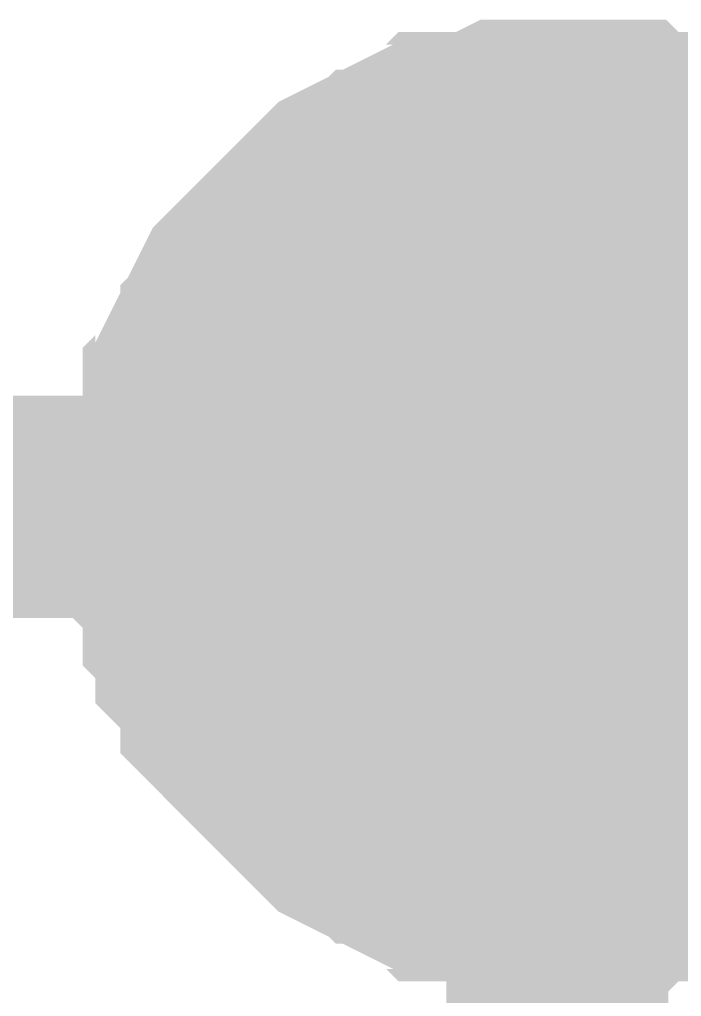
# Model space of a CAD drawing. Header units: inches. Extents: x 0 to 9.5, y -0.01 to 7.51.
# Drawn here: x 7.8706 to 7.9057, y 2.7738 to 2.8257 of the extents above; entities that cross this region are included whole.
import ezdxf

# ---------------------------------------------------------------- set-up
doc = ezdxf.new("R2010")
doc.units = ezdxf.units.IN
doc.header["$MEASUREMENT"] = 0
doc.layers.add('Sheet', color=255, linetype='Continuous')

msp = doc.modelspace()

# ---------------------------------------------------------------- linework, layer by layer
at = {"layer": 'Sheet'}
for points in [[(7.879169, 2.799849, 0.0118, 0.0118, 0), (7.879169, 2.800515, 0.0118, 0.0118, 0), (7.879169, 2.801847, 0.0118, 0.0118, 0), (7.879169, 2.802512, 0.0118, 0.0118, 0), (7.879835, 2.803844, 0.0118, 0.0118, 0), (7.879835, 2.80451, 0.0118, 0.0118, 0), (7.879835, 2.805842, 0.0118, 0.0118, 0), (7.8805, 2.806507, 0.0118, 0.0118, 0), (7.8805, 2.807173, 0.0118, 0.0118, 0), (7.881166, 2.808505, 0.0118, 0.0118, 0), (7.881832, 2.809171, 0.0118, 0.0118, 0), (7.881832, 2.809837, 0.0118, 0.0118, 0), (7.882497, 2.811168, 0.0118, 0.0118, 0), (7.883163, 2.811834, 0.0118, 0.0118, 0), (7.883828, 2.8125, 0.0118, 0.0118, 0), (7.884494, 2.813166, 0.0118, 0.0118, 0), (7.88516, 2.813832, 0.0118, 0.0118, 0), (7.885825, 2.814498, 0.0118, 0.0118, 0), (7.886491, 2.815163, 0.0118, 0.0118, 0), (7.887157, 2.815829, 0.0118, 0.0118, 0), (7.887822, 2.816495, 0.0118, 0.0118, 0), (7.889154, 2.817161, 0.0118, 0.0118, 0), (7.889819, 2.817161, 0.0118, 0.0118, 0), (7.890485, 2.817827, 0.0118, 0.0118, 0), (7.891816, 2.818493, 0.0118, 0.0118, 0), (7.892482, 2.818493, 0.0118, 0.0118, 0), (7.893147, 2.819158, 0.0118, 0.0118, 0), (7.894479, 2.819158, 0.0118, 0.0118, 0), (7.895144, 2.819158, 0.0118, 0.0118, 0), (7.896476, 2.819824, 0.0118, 0.0118, 0), (7.897141, 2.819824, 0.0118, 0.0118, 0), (7.898473, 2.819824, 0.0118, 0.0118, 0), (7.899138, 2.819824, 0.0118, 0.0118, 0)], [(7.879169, 2.799849, 0.0118, 0.0118, 0), (7.879169, 2.800515, 0.0118, 0.0118, 0), (7.879169, 2.801847, 0.0118, 0.0118, 0), (7.879169, 2.802512, 0.0118, 0.0118, 0), (7.879835, 2.803844, 0.0118, 0.0118, 0), (7.879835, 2.80451, 0.0118, 0.0118, 0), (7.879835, 2.805842, 0.0118, 0.0118, 0), (7.8805, 2.806507, 0.0118, 0.0118, 0), (7.8805, 2.807173, 0.0118, 0.0118, 0), (7.881166, 2.808505, 0.0118, 0.0118, 0), (7.881832, 2.809171, 0.0118, 0.0118, 0), (7.881832, 2.809837, 0.0118, 0.0118, 0), (7.882497, 2.811168, 0.0118, 0.0118, 0), (7.883163, 2.811834, 0.0118, 0.0118, 0), (7.883828, 2.8125, 0.0118, 0.0118, 0), (7.884494, 2.813166, 0.0118, 0.0118, 0), (7.88516, 2.813832, 0.0118, 0.0118, 0), (7.885825, 2.814498, 0.0118, 0.0118, 0), (7.886491, 2.815163, 0.0118, 0.0118, 0), (7.887157, 2.815829, 0.0118, 0.0118, 0), (7.887822, 2.816495, 0.0118, 0.0118, 0), (7.889154, 2.817161, 0.0118, 0.0118, 0), (7.889819, 2.817161, 0.0118, 0.0118, 0), (7.890485, 2.817827, 0.0118, 0.0118, 0), (7.891816, 2.818493, 0.0118, 0.0118, 0), (7.892482, 2.818493, 0.0118, 0.0118, 0), (7.893147, 2.819158, 0.0118, 0.0118, 0), (7.894479, 2.819158, 0.0118, 0.0118, 0), (7.895144, 2.819158, 0.0118, 0.0118, 0), (7.896476, 2.819824, 0.0118, 0.0118, 0), (7.897141, 2.819824, 0.0118, 0.0118, 0), (7.898473, 2.819824, 0.0118, 0.0118, 0), (7.899138, 2.819824, 0.0118, 0.0118, 0)], [(7.879169, 2.799849, 0.0118, 0.0118, 0), (7.879169, 2.800515, 0.0118, 0.0118, 0), (7.879169, 2.801847, 0.0118, 0.0118, 0), (7.879169, 2.802512, 0.0118, 0.0118, 0), (7.879835, 2.803844, 0.0118, 0.0118, 0), (7.879835, 2.80451, 0.0118, 0.0118, 0), (7.879835, 2.805842, 0.0118, 0.0118, 0), (7.8805, 2.806507, 0.0118, 0.0118, 0), (7.8805, 2.807173, 0.0118, 0.0118, 0), (7.881166, 2.808505, 0.0118, 0.0118, 0), (7.881832, 2.809171, 0.0118, 0.0118, 0), (7.881832, 2.809837, 0.0118, 0.0118, 0), (7.882497, 2.811168, 0.0118, 0.0118, 0), (7.883163, 2.811834, 0.0118, 0.0118, 0), (7.883828, 2.8125, 0.0118, 0.0118, 0), (7.884494, 2.813166, 0.0118, 0.0118, 0), (7.88516, 2.813832, 0.0118, 0.0118, 0), (7.885825, 2.814498, 0.0118, 0.0118, 0), (7.886491, 2.815163, 0.0118, 0.0118, 0), (7.887157, 2.815829, 0.0118, 0.0118, 0), (7.887822, 2.816495, 0.0118, 0.0118, 0), (7.889154, 2.817161, 0.0118, 0.0118, 0), (7.889819, 2.817161, 0.0118, 0.0118, 0), (7.890485, 2.817827, 0.0118, 0.0118, 0), (7.891816, 2.818493, 0.0118, 0.0118, 0), (7.892482, 2.818493, 0.0118, 0.0118, 0), (7.893147, 2.819158, 0.0118, 0.0118, 0), (7.894479, 2.819158, 0.0118, 0.0118, 0), (7.895144, 2.819158, 0.0118, 0.0118, 0), (7.896476, 2.819824, 0.0118, 0.0118, 0), (7.897141, 2.819824, 0.0118, 0.0118, 0), (7.898473, 2.819824, 0.0118, 0.0118, 0), (7.899138, 2.819824, 0.0118, 0.0118, 0)], [(7.879169, 2.799849, 0.0118, 0.0118, 0), (7.879169, 2.800515, 0.0118, 0.0118, 0), (7.879169, 2.801847, 0.0118, 0.0118, 0), (7.879169, 2.802512, 0.0118, 0.0118, 0), (7.879835, 2.803844, 0.0118, 0.0118, 0), (7.879835, 2.80451, 0.0118, 0.0118, 0), (7.879835, 2.805842, 0.0118, 0.0118, 0), (7.8805, 2.806507, 0.0118, 0.0118, 0), (7.8805, 2.807173, 0.0118, 0.0118, 0), (7.881166, 2.808505, 0.0118, 0.0118, 0), (7.881832, 2.809171, 0.0118, 0.0118, 0), (7.881832, 2.809837, 0.0118, 0.0118, 0), (7.882497, 2.811168, 0.0118, 0.0118, 0), (7.883163, 2.811834, 0.0118, 0.0118, 0), (7.883828, 2.8125, 0.0118, 0.0118, 0), (7.884494, 2.813166, 0.0118, 0.0118, 0), (7.88516, 2.813832, 0.0118, 0.0118, 0), (7.885825, 2.814498, 0.0118, 0.0118, 0), (7.886491, 2.815163, 0.0118, 0.0118, 0), (7.887157, 2.815829, 0.0118, 0.0118, 0), (7.887822, 2.816495, 0.0118, 0.0118, 0), (7.889154, 2.817161, 0.0118, 0.0118, 0), (7.889819, 2.817161, 0.0118, 0.0118, 0), (7.890485, 2.817827, 0.0118, 0.0118, 0), (7.891816, 2.818493, 0.0118, 0.0118, 0), (7.892482, 2.818493, 0.0118, 0.0118, 0), (7.893147, 2.819158, 0.0118, 0.0118, 0), (7.894479, 2.819158, 0.0118, 0.0118, 0), (7.895144, 2.819158, 0.0118, 0.0118, 0), (7.896476, 2.819824, 0.0118, 0.0118, 0), (7.897141, 2.819824, 0.0118, 0.0118, 0), (7.898473, 2.819824, 0.0118, 0.0118, 0), (7.899138, 2.819824, 0.0118, 0.0118, 0)], [(7.899138, 2.819824, 0.0118, 0.0118, 0), (7.899138, 2.819824, 0.0118, 0.0118, 0)], [(7.899138, 2.819824, 0.0118, 0.0118, 0), (7.900469, 2.819824, 0.0118, 0.0118, 0), (7.901135, 2.819824, 0.0118, 0.0118, 0), (7.902466, 2.819824, 0.0118, 0.0118, 0), (7.903132, 2.819158, 0.0118, 0.0118, 0), (7.904463, 2.819158, 0.0118, 0.0118, 0), (7.905129, 2.819158, 0.0118, 0.0118, 0), (7.905795, 2.818493, 0.0118, 0.0118, 0), (7.907126, 2.818493, 0.0118, 0.0118, 0), (7.907791, 2.817827, 0.0118, 0.0118, 0), (7.908457, 2.817161, 0.0118, 0.0118, 0), (7.909788, 2.817161, 0.0118, 0.0118, 0), (7.910454, 2.816495, 0.0118, 0.0118, 0), (7.91112, 2.815829, 0.0118, 0.0118, 0), (7.911785, 2.815163, 0.0118, 0.0118, 0)], [(7.899138, 2.819824, 0.0118, 0.0118, 0), (7.899138, 2.819824, 0.0118, 0.0118, 0)], [(7.899138, 2.819824, 0.0118, 0.0118, 0), (7.900469, 2.819824, 0.0118, 0.0118, 0), (7.901135, 2.819824, 0.0118, 0.0118, 0), (7.902466, 2.819824, 0.0118, 0.0118, 0), (7.903132, 2.819158, 0.0118, 0.0118, 0), (7.904463, 2.819158, 0.0118, 0.0118, 0), (7.905129, 2.819158, 0.0118, 0.0118, 0), (7.905795, 2.818493, 0.0118, 0.0118, 0), (7.907126, 2.818493, 0.0118, 0.0118, 0), (7.907791, 2.817827, 0.0118, 0.0118, 0), (7.908457, 2.817161, 0.0118, 0.0118, 0), (7.909788, 2.817161, 0.0118, 0.0118, 0), (7.910454, 2.816495, 0.0118, 0.0118, 0), (7.91112, 2.815829, 0.0118, 0.0118, 0), (7.911785, 2.815163, 0.0118, 0.0118, 0)], [(7.899138, 2.819824, 0.0118, 0.0118, 0), (7.899138, 2.819824, 0.0118, 0.0118, 0)], [(7.899138, 2.819824, 0.0118, 0.0118, 0), (7.900469, 2.819824, 0.0118, 0.0118, 0), (7.901135, 2.819824, 0.0118, 0.0118, 0), (7.902466, 2.819824, 0.0118, 0.0118, 0), (7.903132, 2.819158, 0.0118, 0.0118, 0), (7.904463, 2.819158, 0.0118, 0.0118, 0), (7.905129, 2.819158, 0.0118, 0.0118, 0), (7.905795, 2.818493, 0.0118, 0.0118, 0), (7.907126, 2.818493, 0.0118, 0.0118, 0), (7.907791, 2.817827, 0.0118, 0.0118, 0), (7.908457, 2.817161, 0.0118, 0.0118, 0), (7.909788, 2.817161, 0.0118, 0.0118, 0), (7.910454, 2.816495, 0.0118, 0.0118, 0), (7.91112, 2.815829, 0.0118, 0.0118, 0), (7.911785, 2.815163, 0.0118, 0.0118, 0)], [(7.899138, 2.819824, 0.0118, 0.0118, 0), (7.899138, 2.819824, 0.0118, 0.0118, 0)], [(7.899138, 2.819824, 0.0118, 0.0118, 0), (7.900469, 2.819824, 0.0118, 0.0118, 0), (7.901135, 2.819824, 0.0118, 0.0118, 0), (7.902466, 2.819824, 0.0118, 0.0118, 0), (7.903132, 2.819158, 0.0118, 0.0118, 0), (7.904463, 2.819158, 0.0118, 0.0118, 0), (7.905129, 2.819158, 0.0118, 0.0118, 0), (7.905795, 2.818493, 0.0118, 0.0118, 0), (7.907126, 2.818493, 0.0118, 0.0118, 0), (7.907791, 2.817827, 0.0118, 0.0118, 0), (7.908457, 2.817161, 0.0118, 0.0118, 0), (7.909788, 2.817161, 0.0118, 0.0118, 0), (7.910454, 2.816495, 0.0118, 0.0118, 0), (7.91112, 2.815829, 0.0118, 0.0118, 0), (7.911785, 2.815163, 0.0118, 0.0118, 0)], [(7.879169, 2.799849, 0.0039, 0.0039, 0), (7.879169, 2.800515, 0.0039, 0.0039, 0), (7.879169, 2.801847, 0.0039, 0.0039, 0), (7.879169, 2.802512, 0.0039, 0.0039, 0), (7.879835, 2.803844, 0.0039, 0.0039, 0), (7.879835, 2.80451, 0.0039, 0.0039, 0), (7.879835, 2.805842, 0.0039, 0.0039, 0), (7.8805, 2.806507, 0.0039, 0.0039, 0), (7.8805, 2.807173, 0.0039, 0.0039, 0), (7.881166, 2.808505, 0.0039, 0.0039, 0), (7.881832, 2.809171, 0.0039, 0.0039, 0), (7.881832, 2.809837, 0.0039, 0.0039, 0), (7.882497, 2.811168, 0.0039, 0.0039, 0), (7.883163, 2.811834, 0.0039, 0.0039, 0), (7.883828, 2.8125, 0.0039, 0.0039, 0), (7.884494, 2.813166, 0.0039, 0.0039, 0), (7.88516, 2.813832, 0.0039, 0.0039, 0), (7.885825, 2.814498, 0.0039, 0.0039, 0), (7.886491, 2.815163, 0.0039, 0.0039, 0), (7.887157, 2.815829, 0.0039, 0.0039, 0), (7.887822, 2.816495, 0.0039, 0.0039, 0), (7.889154, 2.817161, 0.0039, 0.0039, 0), (7.889819, 2.817161, 0.0039, 0.0039, 0), (7.890485, 2.817827, 0.0039, 0.0039, 0), (7.891816, 2.818493, 0.0039, 0.0039, 0), (7.892482, 2.818493, 0.0039, 0.0039, 0), (7.893147, 2.819158, 0.0039, 0.0039, 0), (7.894479, 2.819158, 0.0039, 0.0039, 0), (7.895144, 2.819158, 0.0039, 0.0039, 0), (7.896476, 2.819824, 0.0039, 0.0039, 0), (7.897141, 2.819824, 0.0039, 0.0039, 0), (7.898473, 2.819824, 0.0039, 0.0039, 0), (7.899138, 2.819824, 0.0039, 0.0039, 0)], [(7.879169, 2.799849, 0.0039, 0.0039, 0), (7.879169, 2.800515, 0.0039, 0.0039, 0), (7.879169, 2.801847, 0.0039, 0.0039, 0), (7.879169, 2.802512, 0.0039, 0.0039, 0), (7.879835, 2.803844, 0.0039, 0.0039, 0), (7.879835, 2.80451, 0.0039, 0.0039, 0), (7.879835, 2.805842, 0.0039, 0.0039, 0), (7.8805, 2.806507, 0.0039, 0.0039, 0), (7.8805, 2.807173, 0.0039, 0.0039, 0), (7.881166, 2.808505, 0.0039, 0.0039, 0), (7.881832, 2.809171, 0.0039, 0.0039, 0), (7.881832, 2.809837, 0.0039, 0.0039, 0), (7.882497, 2.811168, 0.0039, 0.0039, 0), (7.883163, 2.811834, 0.0039, 0.0039, 0), (7.883828, 2.8125, 0.0039, 0.0039, 0), (7.884494, 2.813166, 0.0039, 0.0039, 0), (7.88516, 2.813832, 0.0039, 0.0039, 0), (7.885825, 2.814498, 0.0039, 0.0039, 0), (7.886491, 2.815163, 0.0039, 0.0039, 0), (7.887157, 2.815829, 0.0039, 0.0039, 0), (7.887822, 2.816495, 0.0039, 0.0039, 0), (7.889154, 2.817161, 0.0039, 0.0039, 0), (7.889819, 2.817161, 0.0039, 0.0039, 0), (7.890485, 2.817827, 0.0039, 0.0039, 0), (7.891816, 2.818493, 0.0039, 0.0039, 0), (7.892482, 2.818493, 0.0039, 0.0039, 0), (7.893147, 2.819158, 0.0039, 0.0039, 0), (7.894479, 2.819158, 0.0039, 0.0039, 0), (7.895144, 2.819158, 0.0039, 0.0039, 0), (7.896476, 2.819824, 0.0039, 0.0039, 0), (7.897141, 2.819824, 0.0039, 0.0039, 0), (7.898473, 2.819824, 0.0039, 0.0039, 0), (7.899138, 2.819824, 0.0039, 0.0039, 0)], [(7.879169, 2.799849, 0.0039, 0.0039, 0), (7.879169, 2.800515, 0.0039, 0.0039, 0), (7.879169, 2.801847, 0.0039, 0.0039, 0), (7.879169, 2.802512, 0.0039, 0.0039, 0), (7.879835, 2.803844, 0.0039, 0.0039, 0), (7.879835, 2.80451, 0.0039, 0.0039, 0), (7.879835, 2.805842, 0.0039, 0.0039, 0), (7.8805, 2.806507, 0.0039, 0.0039, 0), (7.8805, 2.807173, 0.0039, 0.0039, 0), (7.881166, 2.808505, 0.0039, 0.0039, 0), (7.881832, 2.809171, 0.0039, 0.0039, 0), (7.881832, 2.809837, 0.0039, 0.0039, 0), (7.882497, 2.811168, 0.0039, 0.0039, 0), (7.883163, 2.811834, 0.0039, 0.0039, 0), (7.883828, 2.8125, 0.0039, 0.0039, 0), (7.884494, 2.813166, 0.0039, 0.0039, 0), (7.88516, 2.813832, 0.0039, 0.0039, 0), (7.885825, 2.814498, 0.0039, 0.0039, 0), (7.886491, 2.815163, 0.0039, 0.0039, 0), (7.887157, 2.815829, 0.0039, 0.0039, 0), (7.887822, 2.816495, 0.0039, 0.0039, 0), (7.889154, 2.817161, 0.0039, 0.0039, 0), (7.889819, 2.817161, 0.0039, 0.0039, 0), (7.890485, 2.817827, 0.0039, 0.0039, 0), (7.891816, 2.818493, 0.0039, 0.0039, 0), (7.892482, 2.818493, 0.0039, 0.0039, 0), (7.893147, 2.819158, 0.0039, 0.0039, 0), (7.894479, 2.819158, 0.0039, 0.0039, 0), (7.895144, 2.819158, 0.0039, 0.0039, 0), (7.896476, 2.819824, 0.0039, 0.0039, 0), (7.897141, 2.819824, 0.0039, 0.0039, 0), (7.898473, 2.819824, 0.0039, 0.0039, 0), (7.899138, 2.819824, 0.0039, 0.0039, 0)], [(7.879169, 2.799849, 0.0039, 0.0039, 0), (7.879169, 2.800515, 0.0039, 0.0039, 0), (7.879169, 2.801847, 0.0039, 0.0039, 0), (7.879169, 2.802512, 0.0039, 0.0039, 0), (7.879835, 2.803844, 0.0039, 0.0039, 0), (7.879835, 2.80451, 0.0039, 0.0039, 0), (7.879835, 2.805842, 0.0039, 0.0039, 0), (7.8805, 2.806507, 0.0039, 0.0039, 0), (7.8805, 2.807173, 0.0039, 0.0039, 0), (7.881166, 2.808505, 0.0039, 0.0039, 0), (7.881832, 2.809171, 0.0039, 0.0039, 0), (7.881832, 2.809837, 0.0039, 0.0039, 0), (7.882497, 2.811168, 0.0039, 0.0039, 0), (7.883163, 2.811834, 0.0039, 0.0039, 0), (7.883828, 2.8125, 0.0039, 0.0039, 0), (7.884494, 2.813166, 0.0039, 0.0039, 0), (7.88516, 2.813832, 0.0039, 0.0039, 0), (7.885825, 2.814498, 0.0039, 0.0039, 0), (7.886491, 2.815163, 0.0039, 0.0039, 0), (7.887157, 2.815829, 0.0039, 0.0039, 0), (7.887822, 2.816495, 0.0039, 0.0039, 0), (7.889154, 2.817161, 0.0039, 0.0039, 0), (7.889819, 2.817161, 0.0039, 0.0039, 0), (7.890485, 2.817827, 0.0039, 0.0039, 0), (7.891816, 2.818493, 0.0039, 0.0039, 0), (7.892482, 2.818493, 0.0039, 0.0039, 0), (7.893147, 2.819158, 0.0039, 0.0039, 0), (7.894479, 2.819158, 0.0039, 0.0039, 0), (7.895144, 2.819158, 0.0039, 0.0039, 0), (7.896476, 2.819824, 0.0039, 0.0039, 0), (7.897141, 2.819824, 0.0039, 0.0039, 0), (7.898473, 2.819824, 0.0039, 0.0039, 0), (7.899138, 2.819824, 0.0039, 0.0039, 0)], [(7.899138, 2.819824, 0.0039, 0.0039, 0), (7.899138, 2.819824, 0.0039, 0.0039, 0)], [(7.899138, 2.819824, 0.0039, 0.0039, 0), (7.900469, 2.819824, 0.0039, 0.0039, 0), (7.901135, 2.819824, 0.0039, 0.0039, 0), (7.902466, 2.819824, 0.0039, 0.0039, 0), (7.903132, 2.819158, 0.0039, 0.0039, 0), (7.904463, 2.819158, 0.0039, 0.0039, 0), (7.905129, 2.819158, 0.0039, 0.0039, 0), (7.905795, 2.818493, 0.0039, 0.0039, 0), (7.907126, 2.818493, 0.0039, 0.0039, 0), (7.907791, 2.817827, 0.0039, 0.0039, 0)], [(7.899138, 2.819824, 0.0039, 0.0039, 0), (7.899138, 2.819824, 0.0039, 0.0039, 0)], [(7.899138, 2.819824, 0.0039, 0.0039, 0), (7.900469, 2.819824, 0.0039, 0.0039, 0), (7.901135, 2.819824, 0.0039, 0.0039, 0), (7.902466, 2.819824, 0.0039, 0.0039, 0), (7.903132, 2.819158, 0.0039, 0.0039, 0), (7.904463, 2.819158, 0.0039, 0.0039, 0), (7.905129, 2.819158, 0.0039, 0.0039, 0), (7.905795, 2.818493, 0.0039, 0.0039, 0), (7.907126, 2.818493, 0.0039, 0.0039, 0), (7.907791, 2.817827, 0.0039, 0.0039, 0)], [(7.899138, 2.819824, 0.0039, 0.0039, 0), (7.899138, 2.819824, 0.0039, 0.0039, 0)], [(7.899138, 2.819824, 0.0039, 0.0039, 0), (7.900469, 2.819824, 0.0039, 0.0039, 0), (7.901135, 2.819824, 0.0039, 0.0039, 0), (7.902466, 2.819824, 0.0039, 0.0039, 0), (7.903132, 2.819158, 0.0039, 0.0039, 0), (7.904463, 2.819158, 0.0039, 0.0039, 0), (7.905129, 2.819158, 0.0039, 0.0039, 0), (7.905795, 2.818493, 0.0039, 0.0039, 0), (7.907126, 2.818493, 0.0039, 0.0039, 0), (7.907791, 2.817827, 0.0039, 0.0039, 0)], [(7.899138, 2.819824, 0.0039, 0.0039, 0), (7.899138, 2.819824, 0.0039, 0.0039, 0)], [(7.899138, 2.819824, 0.0039, 0.0039, 0), (7.900469, 2.819824, 0.0039, 0.0039, 0), (7.901135, 2.819824, 0.0039, 0.0039, 0), (7.902466, 2.819824, 0.0039, 0.0039, 0), (7.903132, 2.819158, 0.0039, 0.0039, 0), (7.904463, 2.819158, 0.0039, 0.0039, 0), (7.905129, 2.819158, 0.0039, 0.0039, 0), (7.905795, 2.818493, 0.0039, 0.0039, 0), (7.907126, 2.818493, 0.0039, 0.0039, 0), (7.907791, 2.817827, 0.0039, 0.0039, 0)], [(7.099706, 2.799849, 0.0118, 0.0118, 0), (7.899138, 2.799849, 0.0118, 0.0118, 0), (8.199341, 2.799849, 0.0118, 0.0118, 0), (8.299187, 2.799849, 0.0118, 0.0118, 0), (8.299187, 2.599432, 0.0118, 0.0118, 0)], [(7.899138, 2.779874, 0.0118, 0.0118, 0), (7.898473, 2.779874, 0.0118, 0.0118, 0), (7.897141, 2.779874, 0.0118, 0.0118, 0), (7.896476, 2.779874, 0.0118, 0.0118, 0), (7.895144, 2.78054, 0.0118, 0.0118, 0), (7.894479, 2.78054, 0.0118, 0.0118, 0), (7.893147, 2.78054, 0.0118, 0.0118, 0), (7.892482, 2.781206, 0.0118, 0.0118, 0), (7.891816, 2.781206, 0.0118, 0.0118, 0), (7.890485, 2.781871, 0.0118, 0.0118, 0), (7.889819, 2.782537, 0.0118, 0.0118, 0), (7.889154, 2.782537, 0.0118, 0.0118, 0), (7.887822, 2.783203, 0.0118, 0.0118, 0), (7.887157, 2.783869, 0.0118, 0.0118, 0), (7.886491, 2.784535, 0.0118, 0.0118, 0), (7.885825, 2.785201, 0.0118, 0.0118, 0), (7.88516, 2.785866, 0.0118, 0.0118, 0), (7.884494, 2.786532, 0.0118, 0.0118, 0), (7.883828, 2.787198, 0.0118, 0.0118, 0), (7.883163, 2.787864, 0.0118, 0.0118, 0), (7.882497, 2.78853, 0.0118, 0.0118, 0), (7.881832, 2.789196, 0.0118, 0.0118, 0), (7.881832, 2.790527, 0.0118, 0.0118, 0), (7.881166, 2.791193, 0.0118, 0.0118, 0), (7.8805, 2.791859, 0.0118, 0.0118, 0), (7.8805, 2.793191, 0.0118, 0.0118, 0), (7.879835, 2.793857, 0.0118, 0.0118, 0), (7.879835, 2.794522, 0.0118, 0.0118, 0), (7.879835, 2.795854, 0.0118, 0.0118, 0), (7.879169, 2.79652, 0.0118, 0.0118, 0), (7.879169, 2.797852, 0.0118, 0.0118, 0), (7.879169, 2.798517, 0.0118, 0.0118, 0), (7.879169, 2.799849, 0.0118, 0.0118, 0)], [(7.879169, 2.799849, 0.0118, 0.0118, 0), (7.879169, 2.799849, 0.0118, 0.0118, 0)], [(7.899138, 2.779874, 0.0118, 0.0118, 0), (7.898473, 2.779874, 0.0118, 0.0118, 0), (7.897141, 2.779874, 0.0118, 0.0118, 0), (7.896476, 2.779874, 0.0118, 0.0118, 0), (7.895144, 2.78054, 0.0118, 0.0118, 0), (7.894479, 2.78054, 0.0118, 0.0118, 0), (7.893147, 2.78054, 0.0118, 0.0118, 0), (7.892482, 2.781206, 0.0118, 0.0118, 0), (7.891816, 2.781206, 0.0118, 0.0118, 0), (7.890485, 2.781871, 0.0118, 0.0118, 0), (7.889819, 2.782537, 0.0118, 0.0118, 0), (7.889154, 2.782537, 0.0118, 0.0118, 0), (7.887822, 2.783203, 0.0118, 0.0118, 0), (7.887157, 2.783869, 0.0118, 0.0118, 0), (7.886491, 2.784535, 0.0118, 0.0118, 0), (7.885825, 2.785201, 0.0118, 0.0118, 0), (7.88516, 2.785866, 0.0118, 0.0118, 0), (7.884494, 2.786532, 0.0118, 0.0118, 0), (7.883828, 2.787198, 0.0118, 0.0118, 0), (7.883163, 2.787864, 0.0118, 0.0118, 0), (7.882497, 2.78853, 0.0118, 0.0118, 0), (7.881832, 2.789196, 0.0118, 0.0118, 0), (7.881832, 2.790527, 0.0118, 0.0118, 0), (7.881166, 2.791193, 0.0118, 0.0118, 0), (7.8805, 2.791859, 0.0118, 0.0118, 0), (7.8805, 2.793191, 0.0118, 0.0118, 0), (7.879835, 2.793857, 0.0118, 0.0118, 0), (7.879835, 2.794522, 0.0118, 0.0118, 0), (7.879835, 2.795854, 0.0118, 0.0118, 0), (7.879169, 2.79652, 0.0118, 0.0118, 0), (7.879169, 2.797852, 0.0118, 0.0118, 0), (7.879169, 2.798517, 0.0118, 0.0118, 0), (7.879169, 2.799849, 0.0118, 0.0118, 0)], [(7.879169, 2.799849, 0.0118, 0.0118, 0), (7.879169, 2.799849, 0.0118, 0.0118, 0)], [(7.899138, 2.779874, 0.0118, 0.0118, 0), (7.898473, 2.779874, 0.0118, 0.0118, 0), (7.897141, 2.779874, 0.0118, 0.0118, 0), (7.896476, 2.779874, 0.0118, 0.0118, 0), (7.895144, 2.78054, 0.0118, 0.0118, 0), (7.894479, 2.78054, 0.0118, 0.0118, 0), (7.893147, 2.78054, 0.0118, 0.0118, 0), (7.892482, 2.781206, 0.0118, 0.0118, 0), (7.891816, 2.781206, 0.0118, 0.0118, 0), (7.890485, 2.781871, 0.0118, 0.0118, 0), (7.889819, 2.782537, 0.0118, 0.0118, 0), (7.889154, 2.782537, 0.0118, 0.0118, 0), (7.887822, 2.783203, 0.0118, 0.0118, 0), (7.887157, 2.783869, 0.0118, 0.0118, 0), (7.886491, 2.784535, 0.0118, 0.0118, 0), (7.885825, 2.785201, 0.0118, 0.0118, 0), (7.88516, 2.785866, 0.0118, 0.0118, 0), (7.884494, 2.786532, 0.0118, 0.0118, 0), (7.883828, 2.787198, 0.0118, 0.0118, 0), (7.883163, 2.787864, 0.0118, 0.0118, 0), (7.882497, 2.78853, 0.0118, 0.0118, 0), (7.881832, 2.789196, 0.0118, 0.0118, 0), (7.881832, 2.790527, 0.0118, 0.0118, 0), (7.881166, 2.791193, 0.0118, 0.0118, 0), (7.8805, 2.791859, 0.0118, 0.0118, 0), (7.8805, 2.793191, 0.0118, 0.0118, 0), (7.879835, 2.793857, 0.0118, 0.0118, 0), (7.879835, 2.794522, 0.0118, 0.0118, 0), (7.879835, 2.795854, 0.0118, 0.0118, 0), (7.879169, 2.79652, 0.0118, 0.0118, 0), (7.879169, 2.797852, 0.0118, 0.0118, 0), (7.879169, 2.798517, 0.0118, 0.0118, 0), (7.879169, 2.799849, 0.0118, 0.0118, 0)], [(7.879169, 2.799849, 0.0118, 0.0118, 0), (7.879169, 2.799849, 0.0118, 0.0118, 0)], [(7.899138, 2.779874, 0.0118, 0.0118, 0), (7.898473, 2.779874, 0.0118, 0.0118, 0), (7.897141, 2.779874, 0.0118, 0.0118, 0), (7.896476, 2.779874, 0.0118, 0.0118, 0), (7.895144, 2.78054, 0.0118, 0.0118, 0), (7.894479, 2.78054, 0.0118, 0.0118, 0), (7.893147, 2.78054, 0.0118, 0.0118, 0), (7.892482, 2.781206, 0.0118, 0.0118, 0), (7.891816, 2.781206, 0.0118, 0.0118, 0), (7.890485, 2.781871, 0.0118, 0.0118, 0), (7.889819, 2.782537, 0.0118, 0.0118, 0), (7.889154, 2.782537, 0.0118, 0.0118, 0), (7.887822, 2.783203, 0.0118, 0.0118, 0), (7.887157, 2.783869, 0.0118, 0.0118, 0), (7.886491, 2.784535, 0.0118, 0.0118, 0), (7.885825, 2.785201, 0.0118, 0.0118, 0), (7.88516, 2.785866, 0.0118, 0.0118, 0), (7.884494, 2.786532, 0.0118, 0.0118, 0), (7.883828, 2.787198, 0.0118, 0.0118, 0), (7.883163, 2.787864, 0.0118, 0.0118, 0), (7.882497, 2.78853, 0.0118, 0.0118, 0), (7.881832, 2.789196, 0.0118, 0.0118, 0), (7.881832, 2.790527, 0.0118, 0.0118, 0), (7.881166, 2.791193, 0.0118, 0.0118, 0), (7.8805, 2.791859, 0.0118, 0.0118, 0), (7.8805, 2.793191, 0.0118, 0.0118, 0), (7.879835, 2.793857, 0.0118, 0.0118, 0), (7.879835, 2.794522, 0.0118, 0.0118, 0), (7.879835, 2.795854, 0.0118, 0.0118, 0), (7.879169, 2.79652, 0.0118, 0.0118, 0), (7.879169, 2.797852, 0.0118, 0.0118, 0), (7.879169, 2.798517, 0.0118, 0.0118, 0), (7.879169, 2.799849, 0.0118, 0.0118, 0)], [(7.879169, 2.799849, 0.0118, 0.0118, 0), (7.879169, 2.799849, 0.0118, 0.0118, 0)], [(7.899138, 2.599432, 0.0118, 0.0118, 0), (7.899138, 2.799849, 0.0118, 0.0118, 0)], [(7.899138, 2.779874, 0.0039, 0.0039, 0), (7.898473, 2.779874, 0.0039, 0.0039, 0), (7.897141, 2.779874, 0.0039, 0.0039, 0), (7.896476, 2.779874, 0.0039, 0.0039, 0), (7.895144, 2.78054, 0.0039, 0.0039, 0), (7.894479, 2.78054, 0.0039, 0.0039, 0), (7.893147, 2.78054, 0.0039, 0.0039, 0), (7.892482, 2.781206, 0.0039, 0.0039, 0), (7.891816, 2.781206, 0.0039, 0.0039, 0), (7.890485, 2.781871, 0.0039, 0.0039, 0), (7.889819, 2.782537, 0.0039, 0.0039, 0), (7.889154, 2.782537, 0.0039, 0.0039, 0), (7.887822, 2.783203, 0.0039, 0.0039, 0), (7.887157, 2.783869, 0.0039, 0.0039, 0), (7.886491, 2.784535, 0.0039, 0.0039, 0), (7.885825, 2.785201, 0.0039, 0.0039, 0), (7.88516, 2.785866, 0.0039, 0.0039, 0), (7.884494, 2.786532, 0.0039, 0.0039, 0), (7.883828, 2.787198, 0.0039, 0.0039, 0), (7.883163, 2.787864, 0.0039, 0.0039, 0), (7.882497, 2.78853, 0.0039, 0.0039, 0), (7.881832, 2.789196, 0.0039, 0.0039, 0), (7.881832, 2.790527, 0.0039, 0.0039, 0), (7.881166, 2.791193, 0.0039, 0.0039, 0), (7.8805, 2.791859, 0.0039, 0.0039, 0), (7.8805, 2.793191, 0.0039, 0.0039, 0), (7.879835, 2.793857, 0.0039, 0.0039, 0), (7.879835, 2.794522, 0.0039, 0.0039, 0), (7.879835, 2.795854, 0.0039, 0.0039, 0), (7.879169, 2.79652, 0.0039, 0.0039, 0), (7.879169, 2.797852, 0.0039, 0.0039, 0), (7.879169, 2.798517, 0.0039, 0.0039, 0), (7.879169, 2.799849, 0.0039, 0.0039, 0)], [(7.879169, 2.799849, 0.0039, 0.0039, 0), (7.879169, 2.799849, 0.0039, 0.0039, 0)], [(7.899138, 2.779874, 0.0039, 0.0039, 0), (7.898473, 2.779874, 0.0039, 0.0039, 0), (7.897141, 2.779874, 0.0039, 0.0039, 0), (7.896476, 2.779874, 0.0039, 0.0039, 0), (7.895144, 2.78054, 0.0039, 0.0039, 0), (7.894479, 2.78054, 0.0039, 0.0039, 0), (7.893147, 2.78054, 0.0039, 0.0039, 0), (7.892482, 2.781206, 0.0039, 0.0039, 0), (7.891816, 2.781206, 0.0039, 0.0039, 0), (7.890485, 2.781871, 0.0039, 0.0039, 0), (7.889819, 2.782537, 0.0039, 0.0039, 0), (7.889154, 2.782537, 0.0039, 0.0039, 0), (7.887822, 2.783203, 0.0039, 0.0039, 0), (7.887157, 2.783869, 0.0039, 0.0039, 0), (7.886491, 2.784535, 0.0039, 0.0039, 0), (7.885825, 2.785201, 0.0039, 0.0039, 0), (7.88516, 2.785866, 0.0039, 0.0039, 0), (7.884494, 2.786532, 0.0039, 0.0039, 0), (7.883828, 2.787198, 0.0039, 0.0039, 0), (7.883163, 2.787864, 0.0039, 0.0039, 0), (7.882497, 2.78853, 0.0039, 0.0039, 0), (7.881832, 2.789196, 0.0039, 0.0039, 0), (7.881832, 2.790527, 0.0039, 0.0039, 0), (7.881166, 2.791193, 0.0039, 0.0039, 0), (7.8805, 2.791859, 0.0039, 0.0039, 0), (7.8805, 2.793191, 0.0039, 0.0039, 0), (7.879835, 2.793857, 0.0039, 0.0039, 0), (7.879835, 2.794522, 0.0039, 0.0039, 0), (7.879835, 2.795854, 0.0039, 0.0039, 0), (7.879169, 2.79652, 0.0039, 0.0039, 0), (7.879169, 2.797852, 0.0039, 0.0039, 0), (7.879169, 2.798517, 0.0039, 0.0039, 0), (7.879169, 2.799849, 0.0039, 0.0039, 0)], [(7.879169, 2.799849, 0.0039, 0.0039, 0), (7.879169, 2.799849, 0.0039, 0.0039, 0)], [(7.899138, 2.779874, 0.0039, 0.0039, 0), (7.898473, 2.779874, 0.0039, 0.0039, 0), (7.897141, 2.779874, 0.0039, 0.0039, 0), (7.896476, 2.779874, 0.0039, 0.0039, 0), (7.895144, 2.78054, 0.0039, 0.0039, 0), (7.894479, 2.78054, 0.0039, 0.0039, 0), (7.893147, 2.78054, 0.0039, 0.0039, 0), (7.892482, 2.781206, 0.0039, 0.0039, 0), (7.891816, 2.781206, 0.0039, 0.0039, 0), (7.890485, 2.781871, 0.0039, 0.0039, 0), (7.889819, 2.782537, 0.0039, 0.0039, 0), (7.889154, 2.782537, 0.0039, 0.0039, 0), (7.887822, 2.783203, 0.0039, 0.0039, 0), (7.887157, 2.783869, 0.0039, 0.0039, 0), (7.886491, 2.784535, 0.0039, 0.0039, 0), (7.885825, 2.785201, 0.0039, 0.0039, 0), (7.88516, 2.785866, 0.0039, 0.0039, 0), (7.884494, 2.786532, 0.0039, 0.0039, 0), (7.883828, 2.787198, 0.0039, 0.0039, 0), (7.883163, 2.787864, 0.0039, 0.0039, 0), (7.882497, 2.78853, 0.0039, 0.0039, 0), (7.881832, 2.789196, 0.0039, 0.0039, 0), (7.881832, 2.790527, 0.0039, 0.0039, 0), (7.881166, 2.791193, 0.0039, 0.0039, 0), (7.8805, 2.791859, 0.0039, 0.0039, 0), (7.8805, 2.793191, 0.0039, 0.0039, 0), (7.879835, 2.793857, 0.0039, 0.0039, 0), (7.879835, 2.794522, 0.0039, 0.0039, 0), (7.879835, 2.795854, 0.0039, 0.0039, 0), (7.879169, 2.79652, 0.0039, 0.0039, 0), (7.879169, 2.797852, 0.0039, 0.0039, 0), (7.879169, 2.798517, 0.0039, 0.0039, 0), (7.879169, 2.799849, 0.0039, 0.0039, 0)], [(7.879169, 2.799849, 0.0039, 0.0039, 0), (7.879169, 2.799849, 0.0039, 0.0039, 0)], [(7.899138, 2.779874, 0.0039, 0.0039, 0), (7.898473, 2.779874, 0.0039, 0.0039, 0), (7.897141, 2.779874, 0.0039, 0.0039, 0), (7.896476, 2.779874, 0.0039, 0.0039, 0), (7.895144, 2.78054, 0.0039, 0.0039, 0), (7.894479, 2.78054, 0.0039, 0.0039, 0), (7.893147, 2.78054, 0.0039, 0.0039, 0), (7.892482, 2.781206, 0.0039, 0.0039, 0), (7.891816, 2.781206, 0.0039, 0.0039, 0), (7.890485, 2.781871, 0.0039, 0.0039, 0), (7.889819, 2.782537, 0.0039, 0.0039, 0), (7.889154, 2.782537, 0.0039, 0.0039, 0), (7.887822, 2.783203, 0.0039, 0.0039, 0), (7.887157, 2.783869, 0.0039, 0.0039, 0), (7.886491, 2.784535, 0.0039, 0.0039, 0), (7.885825, 2.785201, 0.0039, 0.0039, 0), (7.88516, 2.785866, 0.0039, 0.0039, 0), (7.884494, 2.786532, 0.0039, 0.0039, 0), (7.883828, 2.787198, 0.0039, 0.0039, 0), (7.883163, 2.787864, 0.0039, 0.0039, 0), (7.882497, 2.78853, 0.0039, 0.0039, 0), (7.881832, 2.789196, 0.0039, 0.0039, 0), (7.881832, 2.790527, 0.0039, 0.0039, 0), (7.881166, 2.791193, 0.0039, 0.0039, 0), (7.8805, 2.791859, 0.0039, 0.0039, 0), (7.8805, 2.793191, 0.0039, 0.0039, 0), (7.879835, 2.793857, 0.0039, 0.0039, 0), (7.879835, 2.794522, 0.0039, 0.0039, 0), (7.879835, 2.795854, 0.0039, 0.0039, 0), (7.879169, 2.79652, 0.0039, 0.0039, 0), (7.879169, 2.797852, 0.0039, 0.0039, 0), (7.879169, 2.798517, 0.0039, 0.0039, 0), (7.879169, 2.799849, 0.0039, 0.0039, 0)], [(7.879169, 2.799849, 0.0039, 0.0039, 0), (7.879169, 2.799849, 0.0039, 0.0039, 0)], [(7.911785, 2.784535, 0.0118, 0.0118, 0), (7.91112, 2.783869, 0.0118, 0.0118, 0), (7.910454, 2.783203, 0.0118, 0.0118, 0), (7.909788, 2.782537, 0.0118, 0.0118, 0), (7.908457, 2.782537, 0.0118, 0.0118, 0), (7.907791, 2.781871, 0.0118, 0.0118, 0), (7.907126, 2.781206, 0.0118, 0.0118, 0), (7.905795, 2.781206, 0.0118, 0.0118, 0), (7.905129, 2.78054, 0.0118, 0.0118, 0), (7.904463, 2.78054, 0.0118, 0.0118, 0), (7.903132, 2.78054, 0.0118, 0.0118, 0), (7.902466, 2.779874, 0.0118, 0.0118, 0), (7.901135, 2.779874, 0.0118, 0.0118, 0), (7.900469, 2.779874, 0.0118, 0.0118, 0), (7.899138, 2.779874, 0.0118, 0.0118, 0)], [(7.911785, 2.784535, 0.0118, 0.0118, 0), (7.91112, 2.783869, 0.0118, 0.0118, 0), (7.910454, 2.783203, 0.0118, 0.0118, 0), (7.909788, 2.782537, 0.0118, 0.0118, 0), (7.908457, 2.782537, 0.0118, 0.0118, 0), (7.907791, 2.781871, 0.0118, 0.0118, 0), (7.907126, 2.781206, 0.0118, 0.0118, 0), (7.905795, 2.781206, 0.0118, 0.0118, 0), (7.905129, 2.78054, 0.0118, 0.0118, 0), (7.904463, 2.78054, 0.0118, 0.0118, 0), (7.903132, 2.78054, 0.0118, 0.0118, 0), (7.902466, 2.779874, 0.0118, 0.0118, 0), (7.901135, 2.779874, 0.0118, 0.0118, 0), (7.900469, 2.779874, 0.0118, 0.0118, 0), (7.899138, 2.779874, 0.0118, 0.0118, 0)], [(7.911785, 2.784535, 0.0118, 0.0118, 0), (7.91112, 2.783869, 0.0118, 0.0118, 0), (7.910454, 2.783203, 0.0118, 0.0118, 0), (7.909788, 2.782537, 0.0118, 0.0118, 0), (7.908457, 2.782537, 0.0118, 0.0118, 0), (7.907791, 2.781871, 0.0118, 0.0118, 0), (7.907126, 2.781206, 0.0118, 0.0118, 0), (7.905795, 2.781206, 0.0118, 0.0118, 0), (7.905129, 2.78054, 0.0118, 0.0118, 0), (7.904463, 2.78054, 0.0118, 0.0118, 0), (7.903132, 2.78054, 0.0118, 0.0118, 0), (7.902466, 2.779874, 0.0118, 0.0118, 0), (7.901135, 2.779874, 0.0118, 0.0118, 0), (7.900469, 2.779874, 0.0118, 0.0118, 0), (7.899138, 2.779874, 0.0118, 0.0118, 0)], [(7.911785, 2.784535, 0.0118, 0.0118, 0), (7.91112, 2.783869, 0.0118, 0.0118, 0), (7.910454, 2.783203, 0.0118, 0.0118, 0), (7.909788, 2.782537, 0.0118, 0.0118, 0), (7.908457, 2.782537, 0.0118, 0.0118, 0), (7.907791, 2.781871, 0.0118, 0.0118, 0), (7.907126, 2.781206, 0.0118, 0.0118, 0), (7.905795, 2.781206, 0.0118, 0.0118, 0), (7.905129, 2.78054, 0.0118, 0.0118, 0), (7.904463, 2.78054, 0.0118, 0.0118, 0), (7.903132, 2.78054, 0.0118, 0.0118, 0), (7.902466, 2.779874, 0.0118, 0.0118, 0), (7.901135, 2.779874, 0.0118, 0.0118, 0), (7.900469, 2.779874, 0.0118, 0.0118, 0), (7.899138, 2.779874, 0.0118, 0.0118, 0)], [(7.907791, 2.781871, 0.0039, 0.0039, 0), (7.907126, 2.781206, 0.0039, 0.0039, 0), (7.905795, 2.781206, 0.0039, 0.0039, 0), (7.905129, 2.78054, 0.0039, 0.0039, 0), (7.904463, 2.78054, 0.0039, 0.0039, 0), (7.903132, 2.78054, 0.0039, 0.0039, 0), (7.902466, 2.779874, 0.0039, 0.0039, 0), (7.901135, 2.779874, 0.0039, 0.0039, 0), (7.900469, 2.779874, 0.0039, 0.0039, 0), (7.899138, 2.779874, 0.0039, 0.0039, 0)], [(7.907791, 2.781871, 0.0039, 0.0039, 0), (7.907126, 2.781206, 0.0039, 0.0039, 0), (7.905795, 2.781206, 0.0039, 0.0039, 0), (7.905129, 2.78054, 0.0039, 0.0039, 0), (7.904463, 2.78054, 0.0039, 0.0039, 0), (7.903132, 2.78054, 0.0039, 0.0039, 0), (7.902466, 2.779874, 0.0039, 0.0039, 0), (7.901135, 2.779874, 0.0039, 0.0039, 0), (7.900469, 2.779874, 0.0039, 0.0039, 0), (7.899138, 2.779874, 0.0039, 0.0039, 0)], [(7.907791, 2.781871, 0.0039, 0.0039, 0), (7.907126, 2.781206, 0.0039, 0.0039, 0), (7.905795, 2.781206, 0.0039, 0.0039, 0), (7.905129, 2.78054, 0.0039, 0.0039, 0), (7.904463, 2.78054, 0.0039, 0.0039, 0), (7.903132, 2.78054, 0.0039, 0.0039, 0), (7.902466, 2.779874, 0.0039, 0.0039, 0), (7.901135, 2.779874, 0.0039, 0.0039, 0), (7.900469, 2.779874, 0.0039, 0.0039, 0), (7.899138, 2.779874, 0.0039, 0.0039, 0)], [(7.907791, 2.781871, 0.0039, 0.0039, 0), (7.907126, 2.781206, 0.0039, 0.0039, 0), (7.905795, 2.781206, 0.0039, 0.0039, 0), (7.905129, 2.78054, 0.0039, 0.0039, 0), (7.904463, 2.78054, 0.0039, 0.0039, 0), (7.903132, 2.78054, 0.0039, 0.0039, 0), (7.902466, 2.779874, 0.0039, 0.0039, 0), (7.901135, 2.779874, 0.0039, 0.0039, 0), (7.900469, 2.779874, 0.0039, 0.0039, 0), (7.899138, 2.779874, 0.0039, 0.0039, 0)]]:
    msp.add_lwpolyline(points, format="xyseb", dxfattribs=at)
msp.add_lwpolyline([(7.89, 2.8, 0.02, 0.02, 1), (7.91, 2.8, 0.02, 0.02, 1)], format="xyseb", close=True, dxfattribs=at)

doc.saveas('drawing.dxf')
